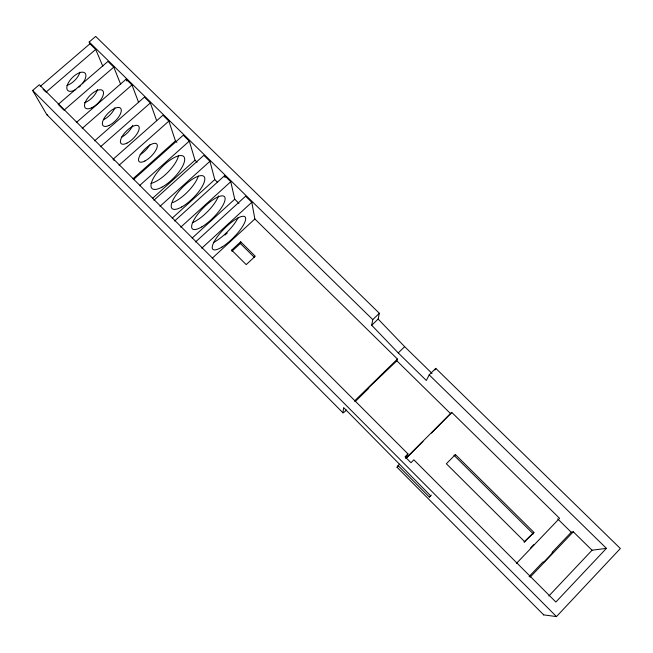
<?xml version="1.0" encoding="UTF-8"?>
<svg xmlns="http://www.w3.org/2000/svg" width="653" height="653" viewBox="0 0 653 653"><rect width="100%" height="100%" fill="white"/><g stroke="black" fill="none" stroke-linecap="round" stroke-linejoin="round"><path stroke-width="0.98" d="M405.937 457.027L407.97 453.917L39.311 84.735L32.65 90.449L46.714 114.52L342.964 412.802L343.609 407.562L430.76 495.905L429.356 497.055L398.085 465.589L399.522 464.152M398.085 465.589L397.032 467.246L543.671 614.881L556.462 616.587L620.35 548.512L435.78 368.365L429.192 374.863L426.336 380.47L398.248 352.922L371.696 325.259L372.773 319.627L379.352 313.285L95.689 36.413L89.175 41.996L89.934 43.784L95.713 49.44L102.848 66.345M371.696 325.259L378.136 319.048L379.352 313.285M355.085 401.644L368.659 388.372L368.872 387.482L396.853 360.815L397.44 359.052L254.858 218.975L251.805 202.283L245.585 196.194L195.557 241.961M434.914 370.014L435.78 368.365M422.973 441.322L406.052 458.422M432 432.294L431.502 432.988L451.754 412.402L559.58 518.327L516.36 563.498M429.192 374.863L606.417 548.357L555.883 602.033L413.855 459.818L410.966 462.708L405.08 456.798L407.97 453.917M548.822 596.018L592.051 550.226L606.417 548.357M529.093 576.542L543.002 561.923L544.047 561.817L553.091 552.307L552.014 552.462L571.253 532.244L573.301 531.803L592.051 550.226M530.073 577.236L573.301 531.803M533.942 532.407L524.155 542.023L533.942 532.407L455.419 454.594L454.953 455.043M530.375 548.21L533.852 544.578M429.356 497.055L431.298 495.088M455.419 454.594L446.35 463.744L524.865 541.868M405.864 458.267L451.754 412.402M398.248 352.922L404.664 346.67L432.033 373.434M354.538 400.975L397.44 359.052M231.668 250.132L240.688 241.806L255.25 256.229L246.222 264.612L231.668 250.132L231.962 251.225L240.957 242.924L240.688 241.806M225.007 235.08L227.244 233.023M212.282 258.196L254.858 218.975M397.857 466.56L397.032 467.246M201.769 248.181L251.805 202.283M192.178 238.059L234.721 199.189L230.77 181.689L224.608 175.657L174.62 220.992M180.775 227.146L230.77 181.689M172.261 218.11L214.772 179.591L209.94 161.291L203.842 155.316L153.896 200.226M159.985 206.324L209.94 161.291M152.614 198.275L195.01 160.181L189.313 141.097L183.273 135.179L133.367 179.673M133.065 178.702L175.428 140.942L168.882 121.091L162.899 115.23L113.042 159.308L114.365 160.638M139.399 185.705L189.313 141.097M119.009 165.291L168.882 121.091M100.521 146.77L150.353 102.945L144.419 97.134L94.603 140.844M76.319 122.535L126.102 79.193L131.979 84.955L138.632 102.48M82.188 128.404L131.979 84.955M113.769 67.12L64.018 110.21L58.207 104.39L107.941 61.415L113.769 67.12L120.723 84.441M46.012 92.171L95.713 49.44M40.249 86.4L89.934 43.784M89.175 41.996L372.773 319.627M175.428 140.942L176.881 142.37M195.01 160.181L197.1 162.23M214.772 179.591L217.58 182.35M234.721 199.189L238.974 203.369M396.853 360.815L450.725 413.773M557.654 518.874L571.253 532.244M240.1 243.218L254.58 257.576M453.9 455.19L533.354 533.966M43.131 89.29L45.286 91.453M32.65 90.449L556.462 616.587M378.136 319.048L404.664 346.67M126.102 79.193L126.821 81.062M150.353 102.945L156.655 120.683M224.608 175.657L225.081 177.624M79.968 72.14A12.219 5.861 -45.2 0 1 66.949 85.404M75.756 89.543A12.236 5.779 -45.2 0 1 67.357 85.021A12.236 5.779 -45.2 0 1 81.894 72.189A12.236 5.779 -45.2 0 1 82.286 83.78M80.735 85.551A12.236 5.779 -45.2 0 1 79.013 87.184M198.357 176.032A22.586 7.673 -45.2 0 1 172.514 202.675M238.133 217.686A22.806 6.579 -45.2 0 1 213.441 242.492M114.92 107.704A12.325 5.363 -45.2 0 1 103.59 119.687M149.945 144.639A12.431 4.849 -45.2 0 1 140.044 154.72M346.506 410.027A5.142 0.49 -45 0 1 342.964 412.802M178.587 155.487A22.48 8.203 -45.2 0 1 167.756 172.4A22.48 8.203 -45.2 0 1 150.933 183.387M218.526 195.9A22.7 7.126 -45.2 0 1 192.537 222.657M97.501 89.469A12.268 5.616 -45.2 0 1 84.425 102.79M132.747 125.327A12.374 5.11 -45.2 0 1 121.344 137.342M47.783 115.091A4.8 2.253 -44 0 1 46.714 114.52M543.671 614.881A5.379 0.857 -45.6 0 1 543.631 614.293M181.722 206.952A22.618 7.518 -45.2 0 0 204.642 177.665A22.618 7.518 -45.2 0 0 177.665 192.864A22.618 7.518 -45.2 0 0 181.722 206.952M109.124 125.433A12.342 5.281 -45.2 0 0 121.042 108.969A12.342 5.281 -45.2 0 0 105.337 116.454A12.342 5.281 -45.2 0 0 109.124 125.433M144.893 161.005A12.448 4.759 -45.2 0 0 157.153 144.631A12.448 4.759 -45.2 0 0 141.758 152.622A12.448 4.759 -45.2 0 0 144.893 161.005M221.955 247.054A22.839 6.408 -45.2 0 0 245.585 217.963A22.839 6.408 -45.2 0 0 219.294 234.239A22.839 6.408 -45.2 0 0 221.955 247.054M161.887 187.182A22.512 8.048 -45.2 0 0 184.464 157.797A22.512 8.048 -45.2 0 0 157.161 172.474A22.512 8.048 -45.2 0 0 161.887 187.182M201.744 226.909A22.733 6.971 -45.2 0 0 225.016 197.72A22.733 6.971 -45.2 0 0 198.373 213.449A22.733 6.971 -45.2 0 0 201.744 226.909M91.469 107.876A12.285 5.534 -45.2 0 0 103.215 91.363A12.285 5.534 -45.2 0 0 87.363 98.603A12.285 5.534 -45.2 0 0 91.469 107.876M126.935 143.146A12.391 5.028 -45.2 0 0 139.016 126.723A12.391 5.028 -45.2 0 0 123.474 134.461A12.391 5.028 -45.2 0 0 126.935 143.146"/></g></svg>
